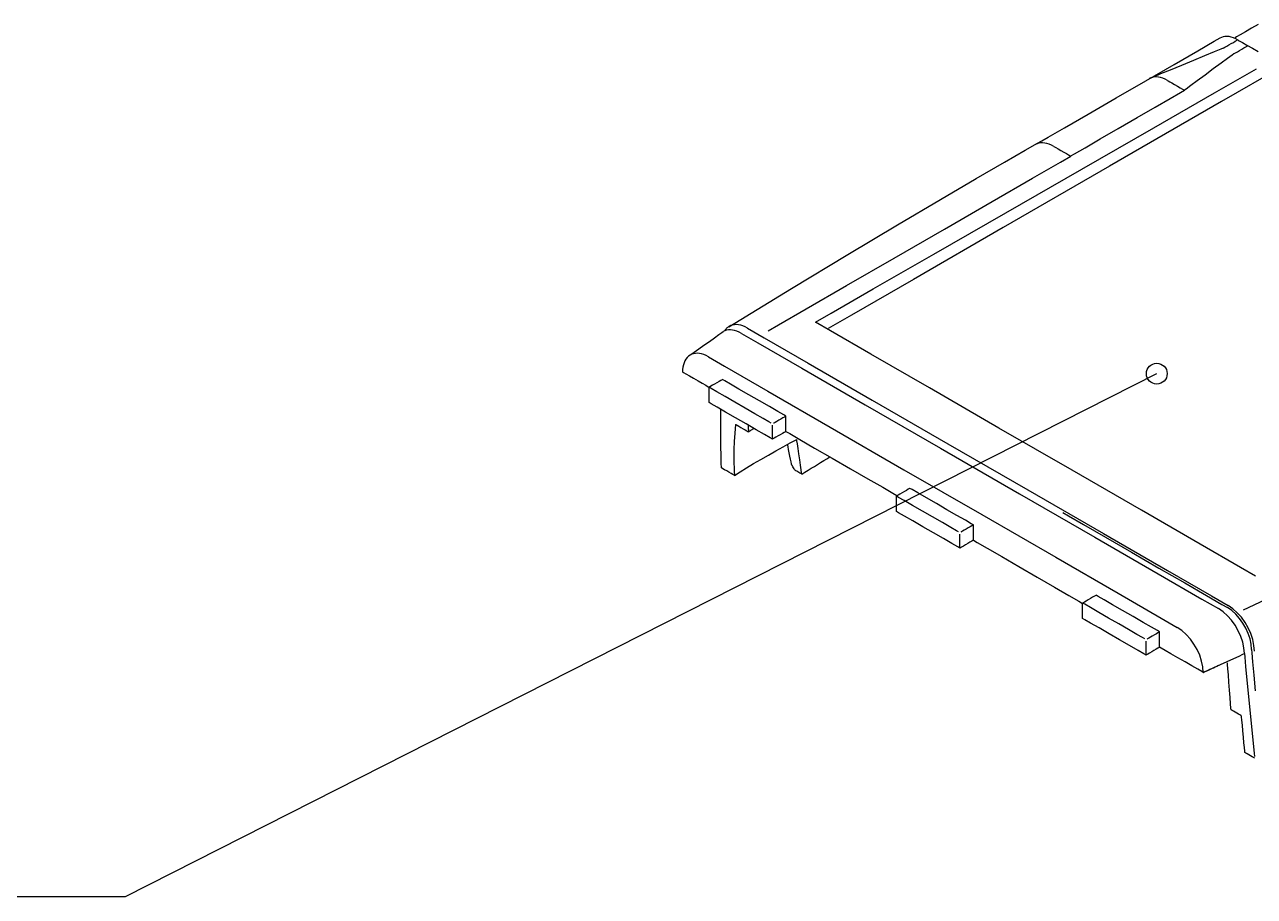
# Model space of a CAD drawing. Extents: x 1 to 593, y 1 to 419.
# Drawn here: x 199.35 to 246.53, y 314.75 to 348.21 of the extents above; entities that cross this region are included whole.
import ezdxf

# ---------------------------------------------------------------- set-up
doc = ezdxf.new("R2010")
doc.units = 0
doc.header["$LTSCALE"] = 0.4
doc.header["$MEASUREMENT"] = 0
doc.layers.get('0').update_dxf_attribs({"linetype": 'CONTINUOUS'})

msp = doc.modelspace()

# ---------------------------------------------------------------- linework, layer by layer
at = {"color": 5, "linetype": 'Continuous'}
for p, q in [((245.9856983, 347.8176554), (245.847834, 347.7380594)), ((246.1852918, 347.9328995), (245.9856983, 347.8176554)), ((246.4219271, 348.0695224), (246.1852918, 347.9328995)), ((246.6709049, 348.2132744), (246.4219271, 348.0695224)), ((244.3593754, 347.209823), (244.988415, 347.572998)), ((244.988415, 347.572998), (245.2231334, 347.7085152)), ((245.2647284, 347.7219734), (245.2019846, 347.6916389)), ((245.3367595, 347.3065196), (245.242501, 347.2677256)), ((245.3322308, 347.7432559), (245.2647284, 347.7219734)), ((249.3541386, 347.6178323), (245.271236, 345.2605606)), ((245.4041334, 347.7552773), (245.3322308, 347.7432559)), ((245.3367595, 347.3065196), (245.3547785, 347.316923)), ((245.3547785, 347.316923), (245.403068, 347.3448008)), ((245.403068, 347.3448008), (245.4729816, 347.3851646)), ((245.4800873, 347.7578463), (245.4041334, 347.7552773)), ((245.4729816, 347.3851646), (245.5558675, 347.4330162)), ((245.5597368, 347.7507539), (245.4800873, 347.7578463)), ((245.5558675, 347.4330162), (245.6430791, 347.483362)), ((245.6427319, 347.7337975), (245.5597368, 347.7507539)), ((245.7287178, 347.7067691), (245.6427319, 347.7337975)), ((245.6430791, 347.483362), (245.7259647, 347.5312136)), ((245.7259647, 347.5312136), (245.7958783, 347.5715777)), ((245.8173448, 347.6694703), (245.7287178, 347.7067691)), ((245.7958783, 347.5715777), (245.8441678, 347.5994552)), ((245.847834, 347.7380594), (245.796391, 347.7083549)), ((245.9082545, 347.6216988), (245.8173448, 347.6694703)), ((245.8441678, 347.5994552), (245.8621868, 347.6098534)), ((245.9082654, 347.6216988), (245.9531476, 347.5957865)), ((245.9531476, 347.5957865), (246.073436, 347.5263374)), ((246.0497851, 347.2693916), (246.132671, 347.3172432)), ((246.073436, 347.5263374), (246.2475816, 347.4257957)), ((246.132671, 347.3172432), (246.2025846, 347.3576073)), ((246.2025846, 347.3576073), (246.2508741, 347.3854852)), ((246.2475816, 347.4257957), (246.4540456, 347.3065941)), ((246.2508741, 347.3854852), (246.2688931, 347.3958886)), ((246.4540456, 347.3065941), (246.6712787, 347.1811709)), ((243.4486736, 346.6840271), (244.3593754, 347.209823)), ((244.1905893, 346.8348025), (243.7343811, 346.6470436)), ((244.6241717, 347.0132469), (244.1905893, 346.8348025)), ((244.989892, 347.1637605), (244.6241717, 347.0132469)), ((245.242501, 347.2677256), (244.989892, 347.1637605)), ((245.5047553, 346.915851), (245.2530699, 346.7295715)), ((245.6785992, 347.0445215), (245.5047553, 346.915851)), ((245.7434658, 347.0925331), (245.6785992, 347.0445215)), ((245.7434658, 347.0925331), (245.7614848, 347.1029368)), ((245.7614848, 347.1029368), (245.8097743, 347.1308199)), ((245.8097743, 347.1308199), (245.8796879, 347.171184)), ((245.8796879, 347.171184), (245.9625735, 347.2190353)), ((245.9625735, 347.2190353), (246.0497851, 347.2693916)), ((242.3689747, 346.0606645), (243.4486736, 346.6840271)), ((243.3007983, 346.4685989), (242.9350784, 346.3180804)), ((243.7343811, 346.6470436), (243.3007983, 346.4685989)), ((244.9546813, 346.5087173), (244.640725, 346.2763436)), ((245.2530699, 346.7295715), (244.9546813, 346.5087173)), ((245.004963, 345.5943626), (246.6158835, 346.519938)), ((241.2329433, 345.4047722), (242.3689747, 346.0606645)), ((242.55586, 346.1695481), (242.4931162, 346.1392192)), ((242.623361, 346.1908302), (242.55586, 346.1695481)), ((242.682468, 346.2141153), (242.5882105, 346.1753213)), ((242.695264, 346.2028572), (242.623361, 346.1908302)), ((242.9350784, 346.3180804), (242.682468, 346.2141153)), ((242.7712175, 346.2054262), (242.695264, 346.2028572)), ((242.8508684, 346.1983286), (242.7712175, 346.2054262)), ((242.9338635, 346.1813721), (242.8508684, 346.1983286)), ((243.0198494, 346.154349), (242.9338635, 346.1813721)), ((243.108475, 346.1170502), (243.0198494, 346.154349)), ((243.1993861, 346.0692787), (243.108475, 346.1170502)), ((243.199397, 346.0692787), (243.2217753, 346.0563598)), ((243.2217753, 346.0563598), (243.2817485, 346.0217315)), ((243.2817485, 346.0217315), (243.3685758, 345.9716049)), ((243.3685758, 345.9716049), (243.4715125, 345.9121696)), ((243.4715125, 345.9121696), (243.5798249, 345.8496369)), ((244.3423363, 346.0554894), (244.090651, 345.8692047)), ((244.640725, 346.2763436), (244.3423363, 346.0554894)), ((240.1532458, 344.7814096), (241.2329433, 345.4047722)), ((242.6727359, 344.2543481), (245.004963, 345.5943626)), ((243.3006677, 345.3742508), (243.7021373, 345.6060372)), ((243.5798249, 345.8496369), (243.6827617, 345.7902016)), ((243.6827617, 345.7902016), (243.769589, 345.7400697)), ((243.7021373, 345.6060372), (243.8519405, 345.6925226)), ((243.769589, 345.7400697), (243.8295636, 345.7054467)), ((243.8295636, 345.7054467), (243.8519405, 345.6925226)), ((243.916807, 345.7405342), (243.8519405, 345.6925226)), ((244.090651, 345.8692047), (243.916807, 345.7405342)), ((245.271236, 345.2605606), (240.9753125, 342.7803063)), ((242.0303406, 344.6408349), (242.7194325, 345.0386813)), ((242.7194325, 345.0386813), (243.3006677, 345.3742508)), ((239.2425427, 344.2556193), (240.1532458, 344.7814096)), ((241.305296, 344.2222352), (242.0303406, 344.6408349)), ((238.6135017, 343.8924386), (239.2425427, 344.2556193)), ((239.9077247, 342.6656708), (242.6727359, 344.2543481)), ((240.6162041, 343.8243888), (241.305296, 344.2222352)), ((237.7329661, 343.3902964), (238.215439, 343.6647591)), ((238.192361, 343.6393592), (238.1296148, 343.6090356)), ((238.259862, 343.6606308), (238.192361, 343.6393592)), ((238.215439, 343.6647591), (238.3787847, 343.7569162)), ((238.3317646, 343.6726579), (238.259862, 343.6606308)), ((238.4077185, 343.6752213), (238.3317646, 343.6726579)), ((238.3787847, 343.7569267), (238.6135017, 343.8924386)), ((238.487369, 343.6681292), (238.4077185, 343.6752213)), ((238.5703645, 343.6511728), (238.487369, 343.6681292)), ((238.6563515, 343.6241493), (238.5703645, 343.6511728)), ((238.7449771, 343.5868561), (238.6563515, 343.6241493)), ((238.8358899, 343.5390846), (238.7449771, 343.5868561)), ((238.8359004, 343.5390527), (238.8582787, 343.5261339)), ((238.8582787, 343.5261339), (238.9182509, 343.4915108)), ((240.0349693, 343.4888193), (240.6162041, 343.8243888)), ((236.9427168, 342.936561), (237.7329661, 343.3902964)), ((238.9182509, 343.4915108), (239.0050764, 343.4413842)), ((239.0050764, 343.4413842), (239.1080149, 343.3819542)), ((239.0901051, 342.9323312), (239.4884387, 343.1623071)), ((239.1080149, 343.3819542), (239.2163245, 343.3194214)), ((239.2163245, 343.3194214), (239.3192627, 343.259997)), ((239.3192627, 343.259997), (239.4060886, 343.2098704)), ((239.4060886, 343.2098704), (239.4660604, 343.1752473)), ((239.4660604, 343.1752473), (239.4884387, 343.1623285)), ((239.4836965, 343.1705423), (239.6334997, 343.2570276)), ((239.6334997, 343.2570276), (240.0349693, 343.4888193)), ((235.8560393, 342.306576), (236.9427168, 342.936561)), ((240.9753125, 342.7803063), (236.8924099, 340.4230349)), ((236.9984512, 340.9941079), (239.9077247, 342.6656708)), ((238.0225722, 342.3159914), (239.0901051, 342.9323312)), ((234.4842815, 341.5033691), (235.8560393, 342.306576)), ((236.4770387, 341.4236772), (238.0225722, 342.3159914)), ((232.8387939, 340.529969), (234.4842815, 341.5033691)), ((234.6447057, 340.3657784), (236.4770387, 341.4236772)), ((234.23344, 339.4054306), (236.9984512, 340.9941079)), ((230.9309233, 339.3893985), (232.8387939, 340.529969)), ((232.716771, 339.2526902), (234.6447057, 340.3657784)), ((236.8924099, 340.4230349), (233.4485702, 338.4347276)), ((228.7720193, 338.0846902), (230.9309233, 339.3893985)), ((231.9012118, 338.065416), (234.23344, 339.4054306)), ((230.884438, 338.1947914), (232.716771, 339.2526902)), ((233.4485702, 338.4347276), (231.0698341, 337.0613609)), ((226.3734312, 336.6188622), (228.7720193, 338.0846902)), ((229.3389049, 337.3024773), (230.884438, 338.1947914)), ((230.2902924, 337.1398354), (231.9012118, 338.065416)), ((228.2713716, 336.6861322), (229.3389049, 337.3024773)), ((229.6892024, 336.7944712), (230.2902924, 337.1398354)), ((231.0698341, 337.0613609), (230.1822446, 336.5489059)), ((226.2101401, 336.4597826), (226.147391, 336.4294534)), ((226.2776439, 336.4810595), (226.2101401, 336.4597826)), ((226.2269971, 336.4917779), (226.2127171, 336.4706827)), ((226.2424444, 336.5122217), (226.2269971, 336.4917779)), ((226.2590281, 336.5319498), (226.2424444, 336.5122217)), ((226.2767181, 336.5508929), (226.2590281, 336.5319498)), ((226.2954837, 336.5689865), (226.2767181, 336.5508929)), ((226.3495493, 336.4930865), (226.2776439, 336.4810595)), ((226.3152941, 336.5861564), (226.2954837, 336.5689865)), ((226.3361187, 336.6023331), (226.3152941, 336.5861564)), ((226.3579272, 336.6174576), (226.3361187, 336.6023331)), ((226.4255038, 336.4956552), (226.3495493, 336.4930865)), ((226.3806888, 336.6314552), (226.3579272, 336.6174576)), ((226.4434347, 336.6617739), (226.3806888, 336.6314447)), ((226.5051558, 336.4885575), (226.4255038, 336.4956552)), ((226.5109353, 336.6830508), (226.4434347, 336.6617739)), ((226.5881516, 336.4716011), (226.5051558, 336.4885575)), ((226.5828397, 336.6950775), (226.5109353, 336.6830508)), ((226.6587928, 336.6976465), (226.5828397, 336.6950775)), ((226.6741382, 336.4445779), (226.5881516, 336.4716011)), ((226.7384434, 336.6905488), (226.6587928, 336.6976465)), ((226.7627642, 336.4072795), (226.6741382, 336.4445779)), ((226.8214385, 336.6735924), (226.7384434, 336.6905488)), ((226.9074258, 336.646564), (226.8214385, 336.6735924)), ((226.9960514, 336.6092652), (226.9074258, 336.646564)), ((227.0869639, 336.5614937), (226.9960514, 336.6092652)), ((227.0869748, 336.5615045), (227.7191787, 336.1965028)), ((227.873038, 336.4561563), (228.2713716, 336.6861322)), ((230.2684401, 336.4600441), (229.6892024, 336.7944656)), ((231.8207965, 335.5637942), (230.2684401, 336.4600441)), ((225.4099757, 335.904635), (225.6199284, 336.0540588)), ((225.6199284, 336.0540588), (225.8194701, 336.1960702)), ((225.8194701, 336.1960702), (225.9877791, 336.3158539)), ((225.9877791, 336.3158539), (226.1040341, 336.3985956)), ((226.1040341, 336.3985956), (226.1474124, 336.4294642)), ((226.853677, 336.3595024), (226.7627642, 336.4072795)), ((226.8549374, 336.3616493), (227.4823127, 335.9994357)), ((227.4823127, 335.9994357), (229.1636784, 335.0287005)), ((227.7191787, 336.1965028), (229.413486, 335.2182962)), ((224.8824809, 335.5292247), (224.8210835, 335.4871088)), ((224.9452299, 335.5595431), (224.8824809, 335.5292138)), ((224.8824917, 335.5292247), (224.92587, 335.5600985)), ((224.92587, 335.5600985), (225.0421253, 335.6428347)), ((225.0127323, 335.5808252), (224.9452299, 335.5595431)), ((225.0846363, 335.5928466), (225.0127323, 335.5808252)), ((225.0421253, 335.6428347), (225.210434, 335.7626236)), ((225.1605905, 335.5954156), (225.0846363, 335.5928466)), ((225.2402411, 335.5883232), (225.1605905, 335.5954156)), ((225.210434, 335.7626236), (225.4099757, 335.904635)), ((225.3232366, 335.5713615), (225.2402411, 335.5883232)), ((225.4092239, 335.5443384), (225.3232366, 335.5713615)), ((225.4978516, 335.5070452), (225.4092239, 335.5443384)), ((225.5887669, 335.4592737), (225.4978516, 335.5070452)), ((234.0682386, 334.2662371), (231.8207965, 335.5637942)), ((224.6043821, 335.0702553), (224.5935468, 334.9787926)), ((224.6224407, 335.1563935), (224.6043821, 335.0702553)), ((224.6477229, 335.2366355), (224.6224407, 335.1563935)), ((224.6802285, 335.310405), (224.6477229, 335.2366355)), ((224.719957, 335.3771196), (224.6802285, 335.310405)), ((224.7669084, 335.4362129), (224.719957, 335.3771196)), ((224.8210835, 335.4871088), (224.7669084, 335.4362129)), ((225.5887774, 335.4592737), (226.2054319, 335.1032495)), ((226.2054319, 335.1032495), (227.858065, 334.1491022)), ((229.1636784, 335.0287005), (231.5978938, 333.6233063)), ((229.413486, 335.2182962), (231.8664372, 333.8020821)), ((224.5935468, 334.9787926), (224.5899348, 334.8825874)), ((224.5899509, 334.8825769), (224.6249481, 334.8623735)), ((224.6249481, 334.8623735), (224.7187411, 334.8082201)), ((224.7187411, 334.8082201), (224.8545302, 334.7298257)), ((224.8545302, 334.7298257), (225.0155173, 334.6368836)), ((225.0155173, 334.6368836), (225.1849043, 334.5390925)), ((226.0599831, 334.5529193), (225.9911031, 334.5131533)), ((226.1075603, 334.5803911), (226.0599831, 334.5529193)), ((226.125313, 334.5906395), (226.1075603, 334.5803911)), ((226.2087628, 334.5424515), (226.125313, 334.590629)), ((225.1849043, 334.5390925), (225.3458917, 334.4461504)), ((225.3458917, 334.4461504), (225.4816809, 334.367756)), ((225.4816809, 334.367756), (225.5754739, 334.3136078)), ((225.5754739, 334.3136078), (225.6104711, 334.2934044)), ((225.6253986, 334.302019), (225.6076459, 334.2917703)), ((225.6076459, 334.2715721), (225.6076459, 334.2917703)), ((225.6892613, 334.2446449), (225.6076459, 334.2917703)), ((225.6076459, 334.2174509), (225.6076459, 334.2715721)), ((225.6076459, 334.139094), (225.6076459, 334.2174509)), ((225.6076459, 334.0461945), (225.6076459, 334.139094)), ((225.6729758, 334.3294856), (225.6253986, 334.302019)), ((225.7418558, 334.3692515), (225.6729758, 334.3294856)), ((225.907991, 334.1183617), (225.6892613, 334.2446449)), ((225.8235182, 334.4163979), (225.7418558, 334.3692515)), ((225.9094407, 334.4660066), (225.8235182, 334.4163979)), ((226.2246595, 333.9355326), (225.907991, 334.1183617)), ((225.9911031, 334.5131533), (225.9094407, 334.4660066)), ((226.4324076, 334.4133326), (226.2087628, 334.5424515)), ((226.7561922, 334.2263962), (226.4324076, 334.4133326)), ((227.1400607, 334.0047678), (226.7561922, 334.2263962)), ((227.858065, 334.1491022), (230.2506839, 332.7677194)), ((236.7327308, 332.7278947), (234.0682386, 334.2662371)), ((225.6076459, 333.9484567), (225.6076459, 334.0461945)), ((225.6076459, 333.8555572), (225.6076459, 333.9484567)), ((225.6076459, 333.7772003), (225.6076459, 333.8555572)), ((225.6076459, 333.7230791), (225.6076459, 333.7772003)), ((225.6076459, 333.7028862), (225.6076459, 333.7230791)), ((225.6910953, 333.6547143), (225.6076459, 333.702897)), ((225.9147404, 333.5255898), (225.6910953, 333.6547143)), ((226.6000912, 333.7187744), (226.2246595, 333.9355326)), ((226.9951106, 333.4907053), (226.6000912, 333.7187744)), ((227.5439565, 333.7715821), (227.1400607, 334.0047678)), ((227.9278249, 333.5499537), (227.5439565, 333.7715821)), ((231.5978938, 333.6233063), (234.4838195, 331.9571215)), ((231.8664372, 333.8020821), (234.7745767, 332.1230691)), ((226.2385251, 333.3386538), (225.9147404, 333.5255898)), ((226.0495517, 333.446731), (226.0449457, 333.0301127)), ((226.6223932, 333.117025), (226.2385251, 333.3386538)), ((227.3705427, 333.2739472), (226.9951106, 333.4907053)), ((227.6872108, 333.091118), (227.3705427, 333.2739472)), ((228.2516096, 333.3630173), (227.9278249, 333.5499537)), ((228.475254, 333.2338928), (228.2516096, 333.3630173)), ((228.4985244, 333.1509698), (228.4350736, 333.1143388)), ((228.5587041, 333.1857157), (228.475254, 333.2338928)), ((228.5423504, 333.1762734), (228.4985244, 333.1509698)), ((228.5587041, 333.1857157), (228.5423504, 333.1762734)), ((228.5587041, 333.165507), (228.5587041, 333.1856996)), ((228.5587041, 333.1113907), (228.5587041, 333.165507)), ((226.0449457, 333.0301127), (226.0440245, 332.6436525)), ((226.6232633, 332.8702159), (226.5933841, 332.5336527)), ((227.026289, 332.8838396), (226.6223932, 333.117025)), ((226.6232633, 332.8702159), (226.6402684, 332.8603998)), ((226.6402684, 332.8603998), (226.6858419, 332.8340868)), ((226.6858419, 332.8340868), (226.7518214, 332.7959872)), ((226.7518214, 332.7959872), (226.8300443, 332.750827)), ((226.8300443, 332.750827), (226.9123493, 332.7033012)), ((226.9123493, 332.7033012), (226.9905718, 332.6581362)), ((227.4101578, 332.6622109), (227.026289, 332.8838396)), ((227.1124117, 332.8336969), (227.1133357, 332.7837571)), ((227.1133357, 332.7837571), (227.1143217, 332.7388217)), ((227.1143217, 332.7388217), (227.1153237, 332.6991198)), ((227.1153237, 332.6991198), (227.1162971, 332.6648919)), ((227.1162971, 332.6648919), (227.1171955, 332.6363571)), ((227.2341683, 332.6546005), (227.257142, 332.6687104)), ((227.257142, 332.6687104), (227.2801041, 332.682815)), ((227.2801041, 332.682815), (227.3030536, 332.6969088)), ((227.3030536, 332.6969088), (227.3259922, 332.7109918)), ((227.9059408, 332.9648349), (227.6872108, 333.091118)), ((227.9875559, 332.9177147), (227.9059408, 332.9648349)), ((228.0410366, 332.8154696), (228.0410366, 332.8338463)), ((228.0410366, 332.7662186), (228.0410366, 332.8154696)), ((228.0410366, 332.6949114), (228.0410366, 332.7662186)), ((228.0410366, 332.6103808), (228.0410366, 332.6949114)), ((228.0981976, 332.9198403), (228.0818438, 332.9103983)), ((228.1420235, 332.9451439), (228.0981976, 332.9198403)), ((228.2054743, 332.9817805), (228.1420235, 332.9451439)), ((228.2806991, 333.0252099), (228.2054743, 332.9817805)), ((228.3598488, 333.0709094), (228.2806991, 333.0252099)), ((228.4350736, 333.1143388), (228.3598488, 333.0709094)), ((228.5587041, 333.0330338), (228.5587041, 333.1113907)), ((228.5587041, 332.9401452), (228.5587041, 333.0330338)), ((228.5587041, 332.8424021), (228.5587041, 332.9401452)), ((228.5587041, 332.7495079), (228.5587041, 332.8424021)), ((228.5587041, 332.6711509), (228.5587041, 332.7495079)), ((228.5587041, 332.6170297), (228.5587041, 332.6711509)), ((230.2506839, 332.7677194), (233.0872936, 331.130005)), ((239.5362396, 331.1092889), (236.7327308, 332.7278947)), ((226.0440245, 332.6436525), (226.0459505, 332.292376)), ((226.0459505, 332.292376), (226.0498828, 331.9813195)), ((226.5747067, 332.210286), (226.5651783, 331.9071709)), ((226.5933841, 332.5336527), (226.5747067, 332.210286)), ((226.9905718, 332.6581362), (227.0565514, 332.6200418)), ((227.0565514, 332.6200418), (227.1021252, 332.5937288)), ((227.1021252, 332.5937288), (227.1191303, 332.5839075)), ((227.1171955, 332.6363571), (227.1179736, 332.6137611)), ((227.1179736, 332.6137611), (227.1185857, 332.5973335)), ((227.1185857, 332.5973335), (227.1189868, 332.5873039)), ((227.1189868, 332.5873039), (227.1191303, 332.5839075)), ((227.1191303, 332.583918), (227.1421603, 332.5980706)), ((227.1421603, 332.5980706), (227.1651795, 332.6122179)), ((227.1651795, 332.6122179), (227.1881874, 332.6263544)), ((227.1881874, 332.6263544), (227.2111838, 332.6404853)), ((227.2111838, 332.6404853), (227.2341683, 332.6546005)), ((227.7339421, 332.4752748), (227.4101578, 332.6622109)), ((227.9575868, 332.3461504), (227.7339421, 332.4752748)), ((228.0410366, 332.2979729), (227.9575868, 332.3461504)), ((228.0410366, 332.5214335), (228.0410366, 332.6103808)), ((228.0410366, 332.4369026), (228.0410366, 332.5214335)), ((228.0410366, 332.3656006), (228.0410366, 332.4369026)), ((228.0410366, 332.31635), (228.0410366, 332.3656006)), ((228.0410366, 332.2979729), (228.0410366, 332.31635)), ((228.0587893, 332.3082321), (228.0410366, 332.297989)), ((228.1063666, 332.3356987), (228.0587893, 332.3082321)), ((228.1752466, 332.3754646), (228.1063666, 332.3356987)), ((228.2569086, 332.4226061), (228.1752466, 332.3754646)), ((228.3428318, 332.4722092), (228.2569086, 332.4226061)), ((228.4244938, 332.5193559), (228.3428318, 332.4722092)), ((228.4933742, 332.5591219), (228.4244938, 332.5193559)), ((228.5409511, 332.5865885), (228.4933742, 332.5591219)), ((228.5587041, 332.5968368), (228.5409511, 332.5865885)), ((228.5587041, 332.5968368), (228.5587041, 332.6170297)), ((228.5587041, 332.5968368), (228.7044511, 332.5126909)), ((228.7044511, 332.5126909), (229.0950532, 332.2871743)), ((228.7267097, 332.157521), (228.9753116, 332.2883279)), ((228.9818037, 332.2427569), (228.9753116, 332.2883332)), ((228.9992019, 332.1206177), (228.9818037, 332.2427569)), ((229.0950532, 332.2871743), (229.6605531, 331.9606835)), ((226.0498828, 331.9813195), (226.054983, 331.7155298)), ((226.5651783, 331.9071709), (226.5627479, 331.6313517)), ((227.883888, 331.6924585), (228.1738413, 331.8557038)), ((228.1738413, 331.8557038), (228.4571677, 332.0120173)), ((228.4571677, 332.0120173), (228.7267097, 332.157521)), ((228.6259654, 332.0744538), (228.6206975, 332.1009162)), ((228.6400816, 332.0035256), (228.6259654, 332.0744538)), ((228.6605195, 331.900837), (228.6400816, 332.0035256)), ((228.6847503, 331.7790933), (228.6605195, 331.900837)), ((228.7102447, 331.6509996), (228.6847503, 331.7790933)), ((229.0243914, 331.9437914), (228.9992019, 332.1206177)), ((229.0542548, 331.734147), (229.0243914, 331.9437914)), ((229.085676, 331.5135704), (229.0542548, 331.734147)), ((229.6605531, 331.9606835), (230.3309897, 331.5736038)), ((234.4838195, 331.9571215), (237.5203162, 330.2040023)), ((234.7745767, 332.1230691), (237.8344437, 330.3564546)), ((226.054983, 331.7155298), (226.0604108, 331.5000376)), ((226.0604108, 331.5000376), (226.0653276, 331.339879)), ((226.0653276, 331.339879), (226.0688927, 331.2400902)), ((226.5627479, 331.6313517), (226.5653614, 331.3898776)), ((226.5653614, 331.3898776), (226.570967, 331.189798)), ((227.0458368, 331.2000467), (227.312729, 331.3607499)), ((227.312729, 331.3607499), (227.594465, 331.5261795)), ((227.594465, 331.5261795), (227.883888, 331.6924585)), ((228.7344755, 331.5292556), (228.7102447, 331.6509996)), ((228.7549134, 331.426567), (228.7344755, 331.5292556)), ((228.76903, 331.3556388), (228.7549134, 331.426567)), ((228.7742978, 331.3291711), (228.76903, 331.3556388)), ((228.7787225, 331.3216783), (228.7742978, 331.3291872)), ((228.7905798, 331.3015551), (228.7787225, 331.3216783)), ((228.8077463, 331.2724221), (228.7905798, 331.3015551)), ((228.8280995, 331.2378845), (228.8077463, 331.2724221)), ((229.1155391, 331.3039316), (229.085676, 331.5135704)), ((229.1407286, 331.1271049), (229.1155391, 331.3039316)), ((229.5282181, 331.1826632), (229.6487655, 331.2566032)), ((229.6487655, 331.2566032), (229.76898, 331.3302925)), ((229.76898, 331.3302925), (229.8888578, 331.4037414)), ((229.8888578, 331.4037414), (230.0083954, 331.4769394)), ((230.0083954, 331.4769394), (230.1275882, 331.5498916)), ((230.1275882, 331.5498916), (230.2464328, 331.6225877)), ((230.3309897, 331.5736038), (231.0364063, 331.1663315)), ((226.0688927, 331.2400902), (226.0702678, 331.2057076)), ((226.0879271, 331.1954858), (226.0702678, 331.2056757)), ((226.1352541, 331.1681634), (226.0879271, 331.1954858)), ((226.2037718, 331.128611), (226.1352541, 331.1681634)), ((226.2850044, 331.0817103), (226.2037718, 331.128611)), ((226.3704751, 331.0323631), (226.2850044, 331.0817103)), ((226.451708, 330.9854676), (226.3704751, 331.0323631)), ((226.5202254, 330.9459047), (226.451708, 330.9854676)), ((226.5675524, 330.9185823), (226.5202254, 330.9459047)), ((226.5852116, 330.9083871), (226.5675524, 330.9185823)), ((226.570967, 331.189798), (226.5775123, 331.0381577)), ((226.5775123, 331.0381577), (226.5829443, 330.942006)), ((226.5829443, 330.942006), (226.5852116, 330.9083871)), ((226.5852116, 330.9083871), (226.8009453, 331.0479629)), ((226.8009453, 331.0479629), (227.0458368, 331.2000467)), ((228.8495139, 331.2015475), (228.8280995, 331.2378845)), ((228.8698667, 331.1670151), (228.8495139, 331.2015475)), ((228.8870332, 331.1378825), (228.8698667, 331.1670151)), ((228.8988908, 331.1177645), (228.8870332, 331.1378825)), ((228.9033152, 331.1102556), (228.8988908, 331.1177645)), ((228.9122762, 331.1050805), (228.9033152, 331.1102556)), ((228.9362922, 331.0912163), (228.9122762, 331.1050805)), ((228.9710605, 331.0711413), (228.9362922, 331.0912163)), ((229.0122817, 331.0473434), (228.9710605, 331.0711413)), ((229.0556527, 331.0223069), (229.0122817, 331.0473434)), ((229.0968739, 330.9985093), (229.0556527, 331.0223069)), ((229.1316422, 330.978434), (229.0968739, 330.9985093)), ((229.1556582, 330.9645698), (229.1316422, 330.978434)), ((229.1581271, 331.0049661), (229.1407286, 331.1271049)), ((229.1646192, 330.9593951), (229.1556582, 330.9645698)), ((229.1646192, 330.9593951), (229.1581271, 331.0049661)), ((229.1646192, 330.9593951), (229.2861413, 331.034056)), ((229.2861413, 331.034056), (229.4073421, 331.1084825)), ((229.4073421, 331.1084825), (229.5282181, 331.1826632)), ((231.0364063, 331.1663315), (231.7068428, 330.7792518)), ((231.7068428, 330.7792518), (232.2723417, 330.4527613)), ((233.0872936, 331.130005), (236.0719014, 329.4068413)), ((242.2007318, 329.5709465), (239.5362396, 331.1092889)), ((232.2723417, 330.4527613), (232.6629448, 330.2272448)), ((233.183336, 330.3360216), (233.101673, 330.2888749)), ((233.2522174, 330.3757876), (233.183336, 330.3360216)), ((233.299794, 330.4032542), (233.2522174, 330.3757876)), ((233.3175474, 330.4135025), (233.299794, 330.4032542)), ((233.4009965, 330.3653093), (233.3175474, 330.4134812)), ((233.6246423, 330.2361901), (233.4009965, 330.3653093)), ((237.8344437, 330.3564546), (240.7425825, 328.6774416)), ((232.6629448, 330.2272448), (232.8086918, 330.1430985)), ((232.817628, 330.1248978), (232.7998746, 330.1146547)), ((232.7998746, 330.0944565), (232.7998746, 330.1146547)), ((232.8814904, 330.067524), (232.7998746, 330.1146494)), ((232.7998746, 330.0403297), (232.7998746, 330.0944565)), ((232.7998746, 329.9619728), (232.7998746, 330.0403297)), ((232.7998746, 329.8690737), (232.7998746, 329.9619728)), ((232.7998746, 329.771325), (232.7998746, 329.8690737)), ((232.8652046, 330.1523644), (232.817628, 330.1248978)), ((232.934086, 330.1921303), (232.8652046, 330.1523644)), ((233.1002205, 329.9412356), (232.8814904, 330.067524)), ((233.0157487, 330.2392718), (232.934086, 330.1921303)), ((233.101673, 330.2888749), (233.0157487, 330.2392718)), ((233.41689, 329.7584061), (233.1002205, 329.9412356)), ((233.9484269, 330.0492593), (233.6246423, 330.2361901)), ((234.332294, 329.8276361), (233.9484269, 330.0492593)), ((237.5203162, 330.2040023), (240.4062423, 328.5378175)), ((232.7998746, 329.6784259), (232.7998746, 329.771325)), ((232.7998746, 329.6000689), (232.7998746, 329.6784259)), ((232.7998746, 329.5459421), (232.7998746, 329.6000689)), ((232.7998746, 329.5257492), (232.7998746, 329.5459421)), ((232.8833237, 329.4775934), (232.7998746, 329.5257762)), ((233.1069695, 329.3484634), (232.8833237, 329.4775934)), ((233.7923217, 329.5416427), (233.41689, 329.7584061)), ((234.1873429, 329.3135736), (233.7923217, 329.5416427)), ((234.7361912, 329.594456), (234.332294, 329.8276361)), ((235.1200586, 329.3728325), (234.7361912, 329.594456)), ((235.4438429, 329.1858964), (235.1200586, 329.3728325)), ((236.0719014, 329.4068413), (238.9085111, 327.7691269)), ((239.183022, 329.480867), (239.3995222, 329.3558708)), ((244.4481732, 328.2733841), (242.2007318, 329.5709465)), ((233.4307542, 329.1615221), (233.1069695, 329.3484634)), ((233.8146212, 328.9398933), (233.4307542, 329.1615221)), ((234.2185184, 328.7067027), (233.8146212, 328.9398933)), ((234.5627746, 329.0968155), (234.1873429, 329.3135736)), ((234.8794441, 328.9139811), (234.5627746, 329.0968155)), ((235.0981741, 328.7876923), (234.8794441, 328.9139811)), ((235.6674887, 329.0567772), (235.4438429, 329.1858964)), ((235.5520804, 328.8937882), (235.4729303, 328.848089)), ((235.6273062, 328.9372179), (235.5520804, 328.8937882)), ((235.6907577, 328.9738542), (235.6273062, 328.9372179)), ((235.7509381, 329.0086001), (235.6674887, 329.0567772)), ((235.7345851, 328.9991578), (235.6907577, 328.9738542)), ((235.7509381, 329.0086001), (235.7345851, 328.9991578)), ((235.7509381, 328.9884019), (235.7509381, 329.0085945)), ((235.7509381, 328.9342804), (235.7509381, 328.9884019)), ((235.7509381, 328.8559234), (235.7509381, 328.9342804)), ((239.3995222, 329.3558708), (239.979741, 329.0208833)), ((239.979741, 329.0208833), (240.8197603, 328.535895)), ((234.6023858, 328.4850739), (234.2185184, 328.7067027)), ((234.9261701, 328.2981323), (234.6023858, 328.4850739)), ((235.1797903, 328.7405725), (235.0981741, 328.7876923)), ((235.2332654, 328.6383326), (235.2332654, 328.6567146)), ((235.2332654, 328.5890764), (235.2332654, 328.6383326)), ((235.2332654, 328.5177744), (235.2332654, 328.5890764)), ((235.2332654, 328.4332382), (235.2332654, 328.5177744)), ((235.2332654, 328.344291), (235.2332654, 328.4332382)), ((235.2904256, 328.7427142), (235.2740726, 328.7332719)), ((235.334253, 328.7680178), (235.2904256, 328.7427142)), ((235.3977045, 328.804654), (235.334253, 328.7680178)), ((235.4729303, 328.848089), (235.3977045, 328.804654)), ((235.7509381, 328.4197107), (235.7331847, 328.409462)), ((235.7509381, 328.7630243), (235.7509381, 328.8559234)), ((235.7509381, 328.6652809), (235.7509381, 328.7630243)), ((235.7509381, 328.572387), (235.7509381, 328.6652809)), ((235.7509381, 328.4940301), (235.7509381, 328.572387)), ((235.7509381, 328.4399033), (235.7509381, 328.4940301)), ((235.7509381, 328.4197107), (235.7509381, 328.4399033)), ((235.7509381, 328.4197107), (235.8947104, 328.3367019)), ((240.4062423, 328.5378175), (242.840458, 327.1324237)), ((240.7425825, 328.6774416), (243.1955344, 327.2612328)), ((240.8197603, 328.535895), (241.815659, 327.9609125)), ((235.1498163, 328.1690078), (234.9261701, 328.2981323)), ((235.2332654, 328.1208307), (235.1498163, 328.1690078)), ((235.2332654, 328.2597604), (235.2332654, 328.344291)), ((235.2332654, 328.1884584), (235.2332654, 328.2597604)), ((235.2332654, 328.1392074), (235.2332654, 328.1884584)), ((235.2332654, 328.1208307), (235.2332654, 328.1392074)), ((235.2510188, 328.1310899), (235.2332654, 328.1208412)), ((235.2985953, 328.1585565), (235.2510188, 328.1310899)), ((235.3674767, 328.1983224), (235.2985953, 328.1585565)), ((235.4491394, 328.2454692), (235.3674767, 328.1983224)), ((235.5350641, 328.2950775), (235.4491394, 328.2454692)), ((235.6167268, 328.3422242), (235.5350641, 328.2950775)), ((235.6856082, 328.3819902), (235.6167268, 328.3422242)), ((235.7331847, 328.409462), (235.6856082, 328.3819902)), ((235.8947104, 328.3367019), (236.2800181, 328.1142458)), ((236.2800181, 328.1142458), (236.8378519, 327.7921768)), ((241.815659, 327.9609125), (242.8635174, 327.3559319)), ((246.0005317, 327.3771339), (244.4481732, 328.2733841)), ((236.8378519, 327.7921768), (237.4992025, 327.4103471)), ((238.9085111, 327.7691269), (241.3011293, 326.3877497)), ((237.4992025, 327.4103471), (238.1950581, 327.0085916)), ((238.1950581, 327.0085916), (238.8564083, 326.6267619)), ((242.840458, 327.1324237), (244.5218223, 326.1616938)), ((242.8635174, 327.3559319), (243.8594172, 326.7809495)), ((243.1955344, 327.2612328), (244.8898413, 326.2830314)), ((246.579768, 327.0427124), (246.0005317, 327.3771339)), ((246.1171566, 325.7486588), (248.9129482, 327.0679467)), ((238.8564083, 326.6267619), (239.4142422, 326.3046929)), ((243.8594172, 326.7809495), (244.6994364, 326.2959611)), ((239.4142422, 326.3046929), (239.7995502, 326.0822364)), ((239.7995502, 326.0822364), (239.9433225, 325.9992332)), ((240.0768433, 326.0873422), (240.0079633, 326.047571)), ((240.1585063, 326.1344942), (240.0768433, 326.0873422)), ((240.2444282, 326.1841029), (240.1585063, 326.1344942)), ((240.3260909, 326.2312545), (240.2444282, 326.1841029)), ((240.3949709, 326.2710205), (240.3260909, 326.2312545)), ((240.4425488, 326.2984927), (240.3949709, 326.2710205)), ((240.4603008, 326.308741), (240.4425488, 326.2984927)), ((240.5437499, 326.2605905), (240.4603008, 326.3087785)), ((240.7673961, 326.1314608), (240.5437499, 326.2605905)), ((241.0911804, 325.9445191), (240.7673961, 326.1314608)), ((241.3011293, 326.3877497), (242.9537624, 325.4336077)), ((244.5218223, 326.1616938), (245.1491987, 325.7994798)), ((244.6994364, 326.2959611), (245.2796556, 325.9609733)), ((244.8898413, 326.2830314), (245.5220456, 325.9180297)), ((239.9603857, 326.0201044), (239.9426333, 326.0098505)), ((239.9426333, 325.9896576), (239.9426333, 326.0098505)), ((240.0242495, 325.9627307), (239.9426333, 326.0098505)), ((239.9426333, 325.9355364), (239.9426333, 325.9896576)), ((239.9426333, 325.8571847), (239.9426333, 325.9355364)), ((239.9426333, 325.7642908), (239.9426333, 325.8571847)), ((239.9426333, 325.666553), (239.9426333, 325.7642908)), ((239.9426333, 325.5736588), (239.9426333, 325.666553)), ((240.0079633, 326.047571), (239.9603857, 326.0201044)), ((240.2429795, 325.8364472), (240.0242495, 325.9627307)), ((240.559649, 325.6536233), (240.2429795, 325.8364472)), ((240.9350807, 325.4368655), (240.559649, 325.6536233)), ((241.4750478, 325.7228851), (241.0911804, 325.9445191)), ((241.8789446, 325.4896889), (241.4750478, 325.7228851)), ((245.3287301, 325.6772126), (245.1491878, 325.7994424)), ((245.2796556, 325.9609733), (245.4961544, 325.8359771)), ((245.497714, 325.5260798), (245.3287301, 325.6772126)), ((245.6627057, 325.7225754), (245.4961439, 325.8359719)), ((245.7037747, 325.7943047), (245.5220988, 325.9179926)), ((245.8194728, 325.582364), (245.6627057, 325.7225754)), ((245.8747693, 325.6413719), (245.7037747, 325.7943047)), ((246.032228, 325.4641396), (245.8747693, 325.6413719)), ((239.9426333, 325.4953018), (239.9426333, 325.5736588)), ((239.9426333, 325.4411806), (239.9426333, 325.4953018)), ((239.9426333, 325.4209877), (239.9426333, 325.4411806)), ((240.0260824, 325.3728211), (239.9426333, 325.4210038)), ((240.2497272, 325.2436966), (240.0260824, 325.3728211)), ((240.5735118, 325.0567553), (240.2497272, 325.2436966)), ((241.3301019, 325.2088069), (240.9350807, 325.4368655)), ((241.7055336, 324.9920487), (241.3301019, 325.2088069)), ((242.262812, 325.2680552), (241.8789446, 325.4896889)), ((242.5865963, 325.0811136), (242.262812, 325.2680552)), ((242.9537624, 325.4336077), (243.5704173, 325.0775835)), ((245.6533194, 325.3509356), (245.497714, 325.5260798)), ((245.7927244, 325.1566667), (245.6533194, 325.3509356)), ((245.9131118, 324.9481545), (245.7927244, 325.1566667)), ((245.9638314, 325.4198768), (245.8194728, 325.582364)), ((246.0931613, 325.2396485), (245.9638314, 325.4198768)), ((246.1732941, 325.2675582), (246.032228, 325.4641396)), ((246.2048463, 325.0462074), (246.0931613, 325.2396485)), ((246.2951127, 325.0565684), (246.1732941, 325.2675582)), ((240.9573789, 324.8351213), (240.5735118, 325.0567553)), ((241.3612733, 324.6019303), (240.9573789, 324.8351213)), ((242.0222031, 324.8092196), (241.7055336, 324.9920487)), ((242.2409332, 324.6829361), (242.0222031, 324.8092196)), ((242.322549, 324.6358163), (242.2409332, 324.6829361)), ((242.477012, 324.6632507), (242.4331843, 324.6379527)), ((242.5404618, 324.699882), (242.477012, 324.6632507)), ((242.6156866, 324.7433114), (242.5404618, 324.699882)), ((242.8102425, 324.9519944), (242.5865963, 325.0811136)), ((242.6948366, 324.7890053), (242.6156866, 324.7433114)), ((242.7700614, 324.8324351), (242.6948366, 324.7890053)), ((242.8335112, 324.8690661), (242.7700614, 324.8324351)), ((242.8936916, 324.9038116), (242.8102425, 324.9519944)), ((242.8773389, 324.8943697), (242.8335112, 324.8690661)), ((242.8936916, 324.9038116), (242.8773389, 324.8943697)), ((242.8936916, 324.8836191), (242.8936916, 324.9038172)), ((242.8936916, 324.8294975), (242.8936916, 324.8836191)), ((242.8936916, 324.7511406), (242.8936916, 324.8294975)), ((242.8936916, 324.6582467), (242.8936916, 324.7511406)), ((242.8936916, 324.5605036), (242.8936916, 324.6582467)), ((243.7499487, 324.9553162), (243.5704068, 325.0775513)), ((243.9189326, 324.8041834), (243.7499487, 324.9553162)), ((244.0745384, 324.6290392), (243.9189326, 324.8041834)), ((246.0116561, 324.7302963), (245.9131118, 324.9481545)), ((246.0855404, 324.507963), (246.0116561, 324.7302963)), ((246.2962687, 324.8440936), (246.2048463, 325.0462074)), ((246.3948319, 324.8361146), (246.2951127, 325.0565684)), ((246.3648124, 324.6378351), (246.2962687, 324.8440936)), ((246.4695947, 324.6111374), (246.3948319, 324.8361146)), ((241.7451407, 324.3803019), (241.3612733, 324.6019303)), ((242.068925, 324.1933603), (241.7451407, 324.3803019)), ((242.2925697, 324.0642411), (242.068925, 324.1933603)), ((242.3760188, 324.5335281), (242.3760188, 324.5518999)), ((242.3760188, 324.4842827), (242.3760188, 324.5335281)), ((242.3760188, 324.4129807), (242.3760188, 324.4842827)), ((242.3760188, 324.3284554), (242.3760188, 324.4129807)), ((242.3760188, 324.2395134), (242.3760188, 324.3284554)), ((242.3760188, 324.1549828), (242.3760188, 324.2395134)), ((242.4331843, 324.6379527), (242.4168316, 324.6285156)), ((242.6778175, 324.1903002), (242.5918929, 324.1406916)), ((242.7594802, 324.2374466), (242.6778175, 324.1903002)), ((242.8283616, 324.2772178), (242.7594802, 324.2374466)), ((242.8759382, 324.3046844), (242.8283616, 324.2772178)), ((242.8936916, 324.3149331), (242.8759382, 324.3046844)), ((242.8936916, 324.4676042), (242.8936916, 324.5605036)), ((242.8936916, 324.3892525), (242.8936916, 324.4676042)), ((242.8936916, 324.3351257), (242.8936916, 324.3892525)), ((242.8936916, 324.3149331), (242.8936916, 324.3351257)), ((242.9511521, 324.2817468), (242.8936916, 324.3149223)), ((243.1051465, 324.1928423), (242.9511521, 324.2817468)), ((243.3280941, 324.0641235), (243.1051465, 324.1928423)), ((244.2139462, 324.4347703), (244.0745384, 324.6290392)), ((244.3343336, 324.2262582), (244.2139462, 324.4347703)), ((244.4328778, 324.0083947), (244.3343336, 324.2262582)), ((246.1319392, 324.2860511), (246.0855404, 324.507963)), ((246.1480357, 324.069448), (246.1319392, 324.2860511)), ((246.4078575, 324.4319665), (246.3648124, 324.6378351)), ((246.4227871, 324.231022), (246.4078575, 324.4319665)), ((246.4227871, 324.2310112), (246.4343602, 324.1001994)), ((246.5165461, 324.3865876), (246.4695947, 324.6111374)), ((246.5328351, 324.1674102), (246.5165461, 324.3865876)), ((242.3760188, 324.0160583), (242.2925697, 324.0642411)), ((242.3760188, 324.0836808), (242.3760188, 324.1549828)), ((242.3760188, 324.0344354), (242.3760188, 324.0836808)), ((242.3760188, 324.0160583), (242.3760188, 324.0344354)), ((242.3937722, 324.0263123), (242.3760188, 324.0160639)), ((242.4413488, 324.0537789), (242.3937722, 324.0263123)), ((242.5102302, 324.0935448), (242.4413488, 324.0537789)), ((242.5918929, 324.1406916), (242.5102302, 324.0935448)), ((243.5924127, 323.9115168), (243.3280941, 324.0641235)), ((243.870523, 323.7509522), (243.5924127, 323.9115168)), ((244.1348416, 323.5983452), (243.870523, 323.7509522)), ((244.5067646, 323.7860611), (244.4328778, 324.0083947)), ((244.5531662, 323.5641495), (244.5067646, 323.7860611)), ((245.2276116, 323.6485786), (245.4896577, 323.7683945)), ((245.4873533, 323.7187379), (245.49201, 323.6569902)), ((245.4896577, 323.7683945), (245.7387128, 323.8822771)), ((245.7387128, 323.8822771), (245.9487817, 323.9783273)), ((245.9487817, 323.9783273), (246.0938823, 324.0446733)), ((246.0938823, 324.0446733), (246.1480252, 324.0694267)), ((246.1480252, 324.0694375), (246.1611523, 323.9339417)), ((246.1611523, 323.9339417), (246.196328, 323.5708093)), ((246.4343602, 324.1001994), (246.4653754, 323.749617)), ((246.4653754, 323.749617), (246.510279, 323.2420596)), ((244.3577892, 323.4696268), (244.1348416, 323.5983452)), ((244.5117822, 323.380717), (244.3577892, 323.4696268)), ((244.5692441, 323.3475412), (244.5117822, 323.380717)), ((244.5692655, 323.3475412), (244.5531662, 323.5641495)), ((244.5692441, 323.3475412), (244.6342762, 323.3778543)), ((244.5692441, 323.3475412), (244.6233867, 323.3723002)), ((244.6233867, 323.3723002), (244.7684876, 323.4386462)), ((244.6342762, 323.3778543), (244.6992604, 323.4081675)), ((244.6992604, 323.4081675), (244.764191, 323.4384806)), ((244.764191, 323.4384806), (244.8290684, 323.4687882)), ((244.7684876, 323.4386462), (244.9785565, 323.5346963)), ((244.8290684, 323.4687882), (244.893895, 323.4990908)), ((244.893895, 323.4990908), (244.9586681, 323.5293931)), ((244.9586681, 323.5293931), (245.0233852, 323.5596902)), ((244.9785565, 323.5346963), (245.2276116, 323.6485786)), ((245.0233852, 323.5596902), (245.0880488, 323.589982)), ((245.0880488, 323.589982), (245.1526591, 323.6202738)), ((245.49201, 323.6569902), (245.5044963, 323.491507)), ((245.5044963, 323.491507), (245.5225689, 323.2519236)), ((245.5225689, 323.2519236), (245.5439952, 322.967885)), ((246.196328, 323.5708093), (246.2472558, 323.0450775)), ((246.510279, 323.2420596), (246.5635165, 322.6403154)), ((245.5439952, 322.967885), (245.5665432, 322.6690263)), ((246.2472558, 323.0450775), (246.3076336, 322.4217898)), ((245.5665432, 322.6690263), (245.5879695, 322.3849876)), ((245.5879695, 322.3849876), (245.6060421, 322.1454095)), ((246.3076336, 322.4217898), (246.3711652, 321.7659829)), ((245.6060421, 322.1454095), (245.6185284, 321.9799263)), ((245.6185284, 321.9799263), (245.6231855, 321.9181839)), ((245.6369506, 321.9102266), (245.6231855, 321.9181786)), ((245.6738382, 321.8889284), (245.6369506, 321.9102266)), ((245.7272436, 321.8580917), (245.6738382, 321.8889284)), ((245.790559, 321.8215303), (245.7272436, 321.8580917)), ((245.8571773, 321.7830622), (245.790559, 321.8215303)), ((245.9204926, 321.7465057), (245.8571773, 321.7830622)), ((245.9738984, 321.7156641), (245.9204926, 321.7465057)), ((246.0107856, 321.6943659), (245.9738984, 321.7156641)), ((246.0245511, 321.6864191), (246.0107856, 321.6943659)), ((246.0245511, 321.6864191), (246.0289863, 321.6383218)), ((246.0289863, 321.6383218), (246.0408716, 321.5094164)), ((246.0408716, 321.5094164), (246.0580766, 321.3227898)), ((246.3711652, 321.7659829), (246.431543, 321.1426948)), ((246.0580766, 321.3227898), (246.0784774, 321.1015352)), ((246.0784774, 321.1015352), (246.0999411, 320.8687393)), ((246.0999411, 320.8687393), (246.1203423, 320.6474847)), ((246.431543, 321.1426948), (246.4824708, 320.6169633)), ((246.1203423, 320.6474847), (246.1375469, 320.4608637)), ((246.1375469, 320.4608637), (246.1494325, 320.331958)), ((246.4824708, 320.6169633), (246.5176465, 320.253831)), ((246.1494325, 320.331958), (246.1538677, 320.2838662)), ((246.167454, 320.2759944), (246.1538677, 320.2838396)), ((246.2038687, 320.2549685), (246.167454, 320.2759944)), ((246.2565885, 320.2245325), (246.2038687, 320.2549685)), ((246.3190891, 320.1884461), (246.2565885, 320.2245325)), ((246.384853, 320.1504746), (246.3190891, 320.1884461)), ((246.4473536, 320.1143885), (246.384853, 320.1504746)), ((246.5000734, 320.0839525), (246.4473536, 320.1143885)), ((246.5364881, 320.0629266), (246.5000734, 320.0839525)), ((246.5176465, 320.253831), (246.5307736, 320.1183299))]:
    msp.add_line(p, q, dxfattribs=at)
at = {"color": 1, "linetype": 'Continuous'}
for p, q in [((203.2159954, 314.751), (242.7865729, 334.8157645)), ((176.1604184, 314.751), (203.2159954, 314.751))]:
    msp.add_line(p, q, dxfattribs=at)
msp.add_circle((242.7865729, 334.8157645), 0.4, dxfattribs=at)

doc.saveas('drawing.dxf')
